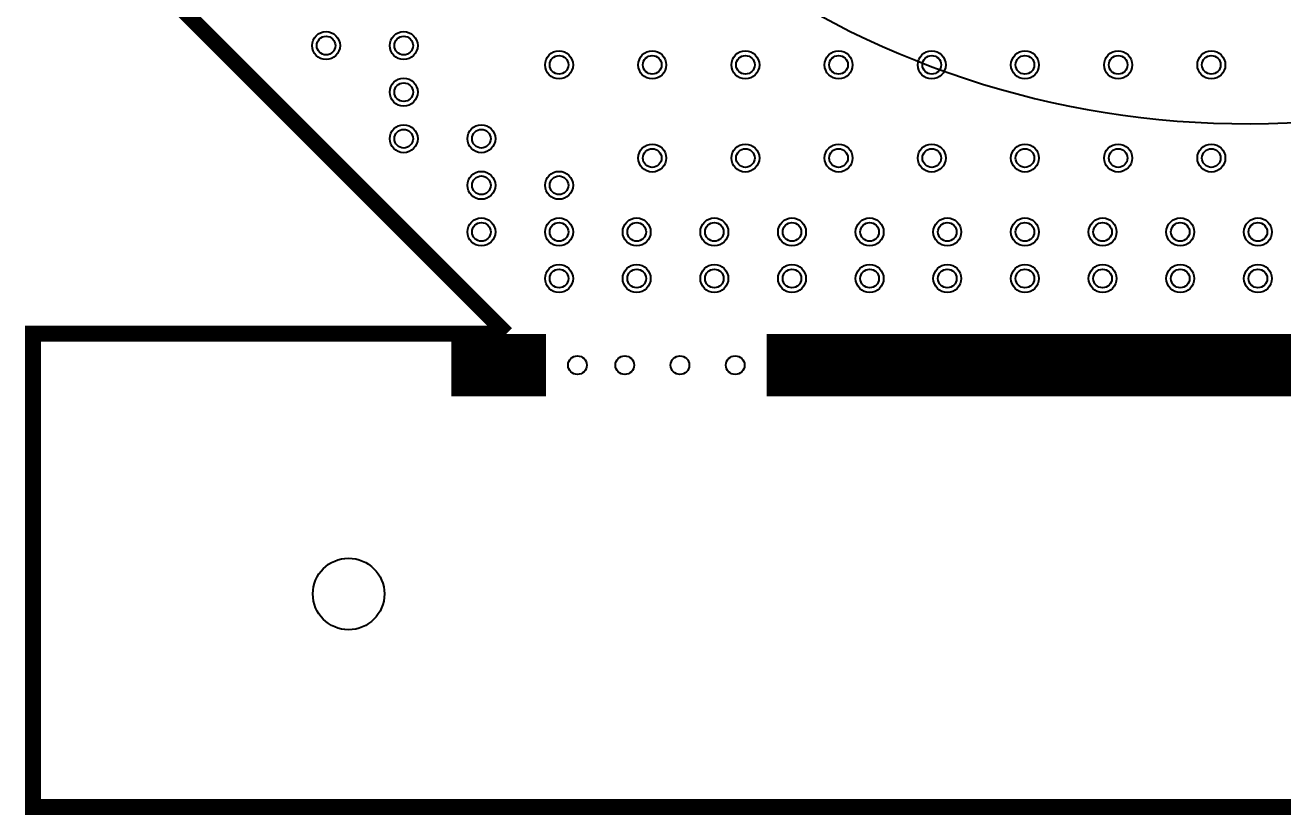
# Model space of a CAD drawing. Header units: millimetres. Extents: x -4.6 to 50, y -7.7 to 42.4.
# Drawn here: x -0.13 to 20.12, y -7.75 to 4.97 of the extents above; entities that cross this region are included whole.
import ezdxf

# ---------------------------------------------------------------- set-up
doc = ezdxf.new("R2010")
doc.units = ezdxf.units.MM
for name, color, linetype, true_color in [('BoardOutLine', 7, 'Continuous', 0xff00ff), ('BottomSilkLayer', 7, 'Continuous', 0x66cc33), ('Hole', 7, 'Continuous', 0x222222), ('Multi-Layer', 7, 'Continuous', 0xc0c0c0)]:
    doc.layers.add(name, color=color, linetype=linetype, true_color=true_color)

msp = doc.modelspace()

# ---------------------------------------------------------------- linework, layer by layer
at = {"layer": 'BoardOutLine'}
for points, const_width in [([(0, 7.62), (7.62, 0)], 0.254), ([(7.62, 0), (0, 0), (0, -7.62), (49.911, -7.62), (49.911, 0), (27.94, 0)], 0.254), ([(6.731, -0.508), (8.255, -0.508)], 1), ([(11.811, -0.508), (23.368, -0.508)], 1)]:
    msp.add_lwpolyline(points, dxfattribs=dict(at, const_width=const_width))
at = {"layer": 'BottomSilkLayer'}
msp.add_arc((19.529, 17.78), 14.4, 202.1661, 350.2179, dxfattribs=at)
at = {"layer": 'Hole'}
for centre in [(4.717, 4.638), (5.967, 4.638), (8.467, 4.327), (9.967, 4.327), (11.467, 4.327), (12.967, 4.327), (14.467, 4.327), (15.967, 4.327), (17.467, 4.327), (18.967, 4.327), (5.967, 3.888), (5.967, 3.138), (7.217, 3.138), (9.967, 2.827), (11.467, 2.827), (12.967, 2.827), (14.467, 2.827), (15.967, 2.827), (17.467, 2.827), (18.967, 2.827), (7.217, 2.388), (8.467, 2.388), (7.217, 1.638), (8.467, 1.638), (9.717, 1.638), (10.967, 1.638), (12.217, 1.638), (13.467, 1.638), (14.717, 1.638), (15.967, 1.638), (17.217, 1.638), (18.467, 1.638), (19.717, 1.638), (8.467, 0.888), (9.717, 0.888), (10.967, 0.888), (12.217, 0.888), (13.467, 0.888), (14.717, 0.888), (15.967, 0.888), (17.217, 0.888), (18.467, 0.888), (19.717, 0.888)]:
    msp.add_circle(centre, 0.15, dxfattribs=at)
at = {"layer": 'Multi-Layer'}
for centre, radius in [((4.717, 4.638), 0.225), ((5.967, 4.638), 0.225), ((8.467, 4.327), 0.225), ((9.967, 4.327), 0.225), ((11.467, 4.327), 0.225), ((12.967, 4.327), 0.225), ((14.467, 4.327), 0.225), ((15.967, 4.327), 0.225), ((17.467, 4.327), 0.225), ((18.967, 4.327), 0.225), ((5.967, 3.888), 0.225), ((5.967, 3.138), 0.225), ((7.217, 3.138), 0.225), ((9.967, 2.827), 0.225), ((11.467, 2.827), 0.225), ((12.967, 2.827), 0.225), ((14.467, 2.827), 0.225), ((15.967, 2.827), 0.225), ((17.467, 2.827), 0.225), ((18.967, 2.827), 0.225), ((7.217, 2.388), 0.225), ((8.467, 2.388), 0.225), ((7.217, 1.638), 0.225), ((8.467, 1.638), 0.225), ((9.717, 1.638), 0.225), ((10.967, 1.638), 0.225), ((12.217, 1.638), 0.225), ((13.467, 1.638), 0.225), ((14.717, 1.638), 0.225), ((15.967, 1.638), 0.225), ((17.217, 1.638), 0.225), ((18.467, 1.638), 0.225), ((19.717, 1.638), 0.225), ((8.467, 0.888), 0.225), ((9.717, 0.888), 0.225), ((10.967, 0.888), 0.225), ((12.217, 0.888), 0.225), ((13.467, 0.888), 0.225), ((14.717, 0.888), 0.225), ((15.967, 0.888), 0.225), ((17.217, 0.888), 0.225), ((18.467, 0.888), 0.225), ((19.717, 0.888), 0.225), ((8.763, -0.508), 0.15), ((9.525, -0.508), 0.15), ((10.414, -0.508), 0.15), ((11.303, -0.508), 0.15), ((5.08, -4.191), 0.576)]:
    msp.add_circle(centre, radius, dxfattribs=at)

doc.saveas('drawing.dxf')
